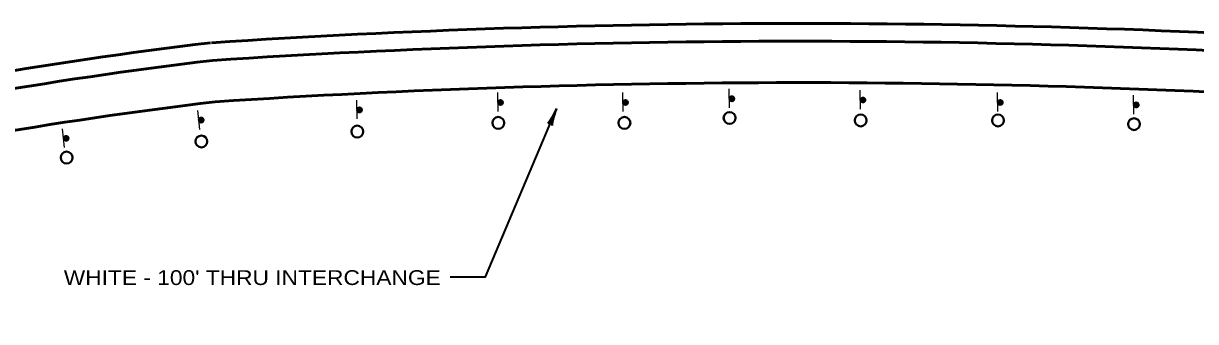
# Model space of a CAD drawing. Extents: x 354 to 1034, y -85 to 443.
# Drawn here: x 539.6 to 700.1, y 237.1 to 278 of the extents above; entities that cross this region are included whole.
import ezdxf
from ezdxf.enums import TextEntityAlignment as Align

# ---------------------------------------------------------------- set-up
doc = ezdxf.new("R2010")
doc.units = 0
doc.header["$LTSCALE"] = 0.8
doc.layers.add('1', color=7, linetype='Continuous', lineweight=40)
doc.layers.add('4', color=7, linetype='Continuous', lineweight=25)

msp = doc.modelspace()

# ---------------------------------------------------------------- linework, layer by layer
at = {"layer": '1', "lineweight": 35}
msp.add_lwpolyline([(598.0274, 243.2417), (602.8874, 243.2417), (612.5978, 266.2834)], dxfattribs=at)
at = {"layer": '1'}
for centre, radius in [((604.9235, 267.1377), 0.3159), ((604.9156, 267.1295), 0.2917), ((604.9237, 267.1296), 0.2754), ((604.9395, 267.1542), 0.2835), ((604.9235, 267.1377), 0.2511), ((604.9235, 267.1377), 0.2349), ((604.9237, 267.1296), 0.2268), ((604.9237, 267.1296), 0.2106), ((604.9318, 267.1297), 0.1946), ((604.9399, 267.1299), 0.1782), ((604.9399, 267.1299), 0.162), ((604.924, 267.1134), 0.1296), ((604.9561, 267.1302), 0.1458), ((604.9238, 267.1215), 0.0891), ((604.9726, 267.1143), 0.1296), ((604.9805, 267.1225), 0.1218), ((604.9888, 267.1145), 0.0972), ((604.9968, 267.1147), 0.0814), ((605.0049, 267.1148), 0.0648), ((604.954, 267.2517), 0.0081), ((605.0211, 267.1151), 0.0486), ((605.0373, 267.1154), 0.0324), ((605.0535, 267.1157), 0.0162), ((622.0353, 267.1377), 0.3159), ((622.0273, 267.1295), 0.2917), ((622.0354, 267.1296), 0.2754), ((622.0512, 267.1542), 0.2835), ((622.0353, 267.1377), 0.2511), ((622.0353, 267.1377), 0.2349), ((622.0354, 267.1296), 0.2268), ((622.0354, 267.1296), 0.2106), ((622.0435, 267.1297), 0.1946), ((622.0516, 267.1299), 0.1782), ((622.0516, 267.1299), 0.162), ((622.0357, 267.1134), 0.1296), ((622.0678, 267.1302), 0.1458), ((622.0355, 267.1215), 0.0891), ((622.0843, 267.1143), 0.1296), ((622.0922, 267.1225), 0.1218), ((622.1005, 267.1145), 0.0972), ((622.1086, 267.1147), 0.0814), ((622.1167, 267.1148), 0.0648), ((622.0657, 267.2517), 0.0081), ((622.1329, 267.1151), 0.0486), ((622.1491, 267.1154), 0.0324), ((622.1653, 267.1157), 0.0162), ((636.6056, 267.646), 0.3159), ((636.5976, 267.6377), 0.2917), ((636.6057, 267.6379), 0.2754), ((636.6215, 267.6625), 0.2835), ((636.6056, 267.646), 0.2511), ((636.6056, 267.646), 0.2349), ((636.6057, 267.6379), 0.2268), ((636.6057, 267.6379), 0.2106), ((636.6138, 267.638), 0.1946), ((636.6219, 267.6382), 0.1782), ((636.6219, 267.6382), 0.162), ((636.606, 267.6217), 0.1296), ((636.6381, 267.6384), 0.1458), ((636.6059, 267.6298), 0.0891), ((636.6546, 267.6225), 0.1296), ((636.6626, 267.6308), 0.1218), ((636.6708, 267.6228), 0.0972), ((636.6789, 267.623), 0.0814), ((636.687, 267.6231), 0.0648), ((636.636, 267.7599), 0.0081), ((636.7032, 267.6234), 0.0486), ((636.7194, 267.6237), 0.0324), ((636.7356, 267.6239), 0.0162), ((654.5645, 267.4766), 0.3159), ((654.5565, 267.4683), 0.2917), ((654.5646, 267.4685), 0.2754), ((654.5804, 267.493), 0.2835), ((654.5645, 267.4766), 0.2511), ((654.5645, 267.4766), 0.2349), ((654.5646, 267.4685), 0.2268), ((654.5646, 267.4685), 0.2106), ((654.5727, 267.4686), 0.1946), ((654.5808, 267.4687), 0.1782), ((654.5808, 267.4687), 0.162), ((654.5649, 267.4523), 0.1296), ((654.597, 267.469), 0.1458), ((654.5647, 267.4604), 0.0891), ((654.6135, 267.4531), 0.1296), ((654.6214, 267.4613), 0.1218), ((654.6297, 267.4534), 0.0972), ((654.6378, 267.4535), 0.0814), ((654.6459, 267.4537), 0.0648), ((654.5949, 267.5905), 0.0081), ((654.6621, 267.454), 0.0486), ((654.6783, 267.4542), 0.0324), ((654.6945, 267.4545), 0.0162), ((673.3704, 267.1377), 0.3159), ((673.3625, 267.1295), 0.2917), ((673.3706, 267.1296), 0.2754), ((673.3863, 267.1542), 0.2835), ((673.3704, 267.1377), 0.2511), ((673.3704, 267.1377), 0.2349), ((673.3706, 267.1296), 0.2268), ((673.3706, 267.1296), 0.2106), ((673.3787, 267.1297), 0.1946), ((673.3868, 267.1299), 0.1782), ((673.3868, 267.1299), 0.162), ((673.3709, 267.1134), 0.1296), ((673.403, 267.1302), 0.1458), ((673.3707, 267.1215), 0.0891), ((673.4194, 267.1143), 0.1296), ((673.4274, 267.1225), 0.1218), ((673.4356, 267.1145), 0.0972), ((673.4437, 267.1147), 0.0814), ((673.4518, 267.1148), 0.0648), ((673.4008, 267.2517), 0.0081), ((673.468, 267.1151), 0.0486), ((673.4842, 267.1154), 0.0324), ((673.5004, 267.1157), 0.0162), ((692.007, 266.7989), 0.3159), ((691.999, 266.7906), 0.2917), ((692.0071, 266.7908), 0.2754), ((692.0229, 266.8153), 0.2835), ((692.007, 266.7989), 0.2511), ((692.007, 266.7989), 0.2349), ((692.0071, 266.7908), 0.2268), ((692.0071, 266.7908), 0.2106), ((692.0152, 266.7909), 0.1946), ((692.0233, 266.791), 0.1782), ((692.0233, 266.791), 0.162), ((692.0074, 266.7746), 0.1296), ((692.0395, 266.7913), 0.1458), ((692.0073, 266.7827), 0.0891), ((692.056, 266.7754), 0.1296), ((692.0639, 266.7836), 0.1218), ((692.0722, 266.7757), 0.0972), ((692.0803, 266.7758), 0.0814), ((692.0884, 266.776), 0.0648), ((692.0374, 266.9128), 0.0081), ((692.1046, 266.7763), 0.0486), ((692.1208, 266.7765), 0.0324), ((692.137, 266.7768), 0.0162), ((563.9245, 264.7263), 0.3159), ((563.9173, 264.7173), 0.2917), ((563.9254, 264.7182), 0.2754), ((563.939, 264.7441), 0.2835), ((563.9245, 264.7263), 0.2511), ((563.9245, 264.7263), 0.2349), ((563.9254, 264.7182), 0.2268), ((563.9254, 264.7182), 0.2106), ((563.9334, 264.719), 0.1946), ((585.6093, 266.1212), 0.3159), ((585.6013, 266.113), 0.2917), ((585.6094, 266.1131), 0.2754), ((585.6252, 266.1377), 0.2835), ((585.6093, 266.1212), 0.2511), ((585.6093, 266.1212), 0.2349), ((585.6094, 266.1131), 0.2268), ((585.6094, 266.1131), 0.2106), ((585.6175, 266.1133), 0.1946), ((585.6256, 266.1134), 0.1782), ((585.6256, 266.1134), 0.162), ((585.6097, 266.0969), 0.1296), ((585.6418, 266.1137), 0.1458), ((585.6096, 266.105), 0.0891), ((585.6583, 266.0978), 0.1296), ((585.6663, 266.106), 0.1218), ((585.6745, 266.0981), 0.0972), ((585.6826, 266.0982), 0.0814), ((585.6907, 266.0983), 0.0648), ((585.6397, 266.2352), 0.0081), ((585.7069, 266.0986), 0.0486), ((585.7231, 266.0989), 0.0324), ((585.7393, 266.0992), 0.0162), ((604.615, 264.3384), 0.81), ((621.8961, 264.3384), 0.81), ((636.2971, 265.0161), 0.81), ((654.256, 264.6772), 0.81), ((673.062, 264.6772), 0.81), ((691.6984, 264.169), 0.81), ((563.9415, 264.7199), 0.1782), ((563.9415, 264.7199), 0.162), ((563.9271, 264.7021), 0.1296), ((563.9576, 264.7216), 0.1458), ((563.9262, 264.7101), 0.0891), ((563.9754, 264.7072), 0.1296), ((563.9826, 264.7161), 0.1218), ((563.9915, 264.7089), 0.0972), ((563.9996, 264.7097), 0.0814), ((563.9449, 264.8424), 0.0081), ((564.0076, 264.7106), 0.0648), ((564.0237, 264.7122), 0.0486), ((564.0399, 264.7139), 0.0324), ((564.056, 264.7156), 0.0162), ((585.3007, 263.1524), 0.81), ((545.4259, 262.2279), 0.3159), ((545.4187, 262.219), 0.2917), ((545.4268, 262.2199), 0.2754), ((545.4404, 262.2458), 0.2835), ((545.4259, 262.2279), 0.2511), ((545.4259, 262.2279), 0.2349), ((545.4268, 262.2199), 0.2268), ((545.4268, 262.2199), 0.2106), ((545.4349, 262.2207), 0.1946), ((545.4429, 262.2216), 0.1782), ((545.4429, 262.2216), 0.162), ((545.4285, 262.2038), 0.1296), ((545.459, 262.2233), 0.1458), ((545.4276, 262.2118), 0.0891), ((545.4768, 262.2089), 0.1296), ((545.484, 262.2178), 0.1218), ((545.4929, 262.2106), 0.0972), ((545.501, 262.2114), 0.0814), ((545.4463, 262.3441), 0.0081), ((545.509, 262.2122), 0.0648), ((545.5252, 262.2139), 0.0486), ((545.5413, 262.2156), 0.0324), ((545.5574, 262.2173), 0.0162), ((563.9535, 261.797), 0.81), ((545.4863, 259.5946), 0.81)]:
    msp.add_circle(centre, radius, dxfattribs=at)
at = {"layer": '1', "lineweight": 53}
for centre, radius, start, end in [((645.9024, -955.5057), 1233.4615, 86.30402, 93.74555), ((645.9024, -955.5057), 1231.0314, 86.30857, 93.74555), ((645.9024, -955.5057), 1225.3615, 86.31926, 93.74555), ((637.6156, -334.6967), 606.1976, 96.79853, 109.38334)]:
    msp.add_arc(centre, radius, start, end, dxfattribs=at)
for major_axis, ratio, end_param in [((-208.1381, 577.5308), 0.999341, 6.27728575), ((-207.3142, 575.2447), 0.999339, 6.27709973)]:
    msp.add_ellipse((637.866, -334.2457), major_axis=major_axis, ratio=ratio, start_param=6.05579334, end_param=end_param, dxfattribs=at)
at = {"layer": '1'}
for centre, major_axis, ratio, start_param, end_param in [((612.0874, 265.5136), (-0.6836, -1.2558), 0.07063, 6.28230741, 8.55970261), ((612.4608, 265.382), (0.4452, 1.382), 0.122415, 0.89635335, 3.14159265)]:
    msp.add_ellipse(centre, major_axis=major_axis, ratio=ratio, start_param=start_param, end_param=end_param, dxfattribs=at)
at = {"layer": '4'}
for p, q in [((604.6051, 265.8927), (604.5597, 268.4843)), ((621.7167, 265.8927), (621.6713, 268.4843)), ((636.2871, 266.401), (636.2417, 268.9927)), ((654.2459, 266.2316), (654.2006, 268.8232)), ((673.0519, 265.8927), (673.0066, 268.4843)), ((691.6884, 265.5539), (691.6431, 268.1455)), ((585.2908, 264.8762), (585.2453, 267.4679)), ((563.7157, 263.4583), (563.4447, 266.0361)), ((545.2172, 260.96), (544.9461, 263.5378))]:
    msp.add_line(p, q, dxfattribs=at)
for centre in [(604.9234, 267.1458), (622.0351, 267.1458), (636.6055, 267.6541), (654.5643, 267.4847), (673.3703, 267.1458), (692.0068, 266.807), (563.9237, 264.7343), (585.6091, 266.1293), (545.4251, 262.236)]:
    msp.add_circle(centre, 0.3321, dxfattribs=at)

# ---------------------------------------------------------------- texts
at = {"layer": '1', "width": 1.15}
msp.add_text("WHITE - 100' THRU INTERCHANGE", height=2.025, dxfattribs=at).set_placement((570.9196, 242.1443), align=Align.CENTER)

doc.saveas('drawing.dxf')
